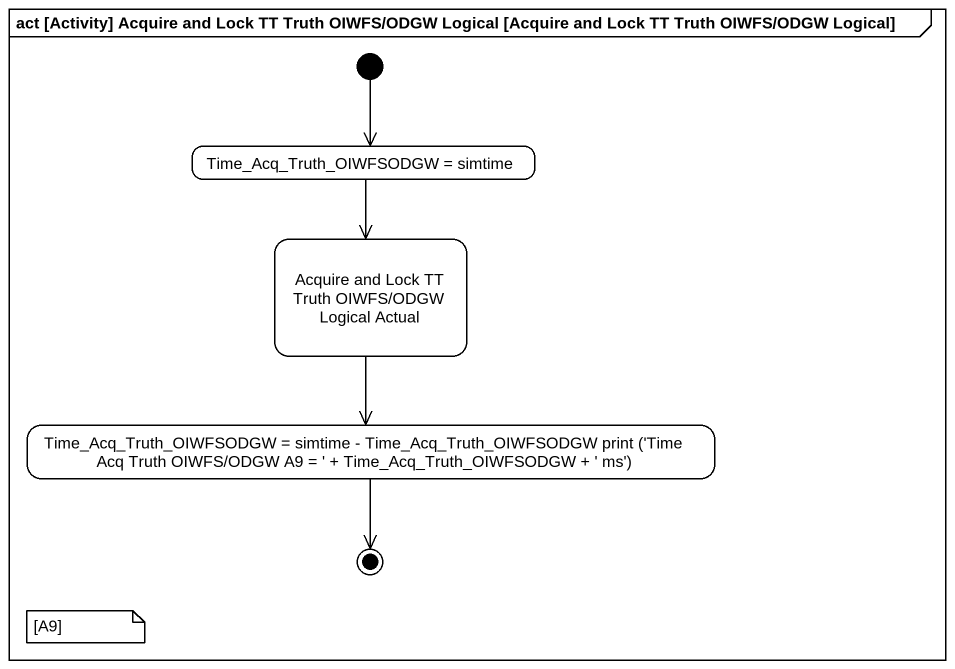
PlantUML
@startuml
mainframe act [Activity] Acquire and Lock TT Truth OIWFS/ODGW Logical [Acquire and Lock TT Truth OIWFS/ODGW Logical]
hide empty description
state "Time_Acq_Truth_OIWFSODGW = simtime" as Time_Acq_Truth_OIWFSODGW
state "Acquire and Lock TT Truth OIWFS/ODGW Logical Actual" as Acquire_and_Lock_TT_Truth
state "Time_Acq_Truth_OIWFSODGW = simtime - Time_Acq_Truth_OIWFSODGW print ('Time Acq Truth OIWFS/ODGW A9 = ' + Time_Acq_Truth_OIWFSODGW + ' ms')" as Time_Acq_Truth_OIWFSODGW_2
[*] --> Time_Acq_Truth_OIWFSODGW
Time_Acq_Truth_OIWFSODGW --> Acquire_and_Lock_TT_Truth
Acquire_and_Lock_TT_Truth --> Time_Acq_Truth_OIWFSODGW_2
Time_Acq_Truth_OIWFSODGW_2 --> [*]
note as N1
  [A9]
end note
@enduml
